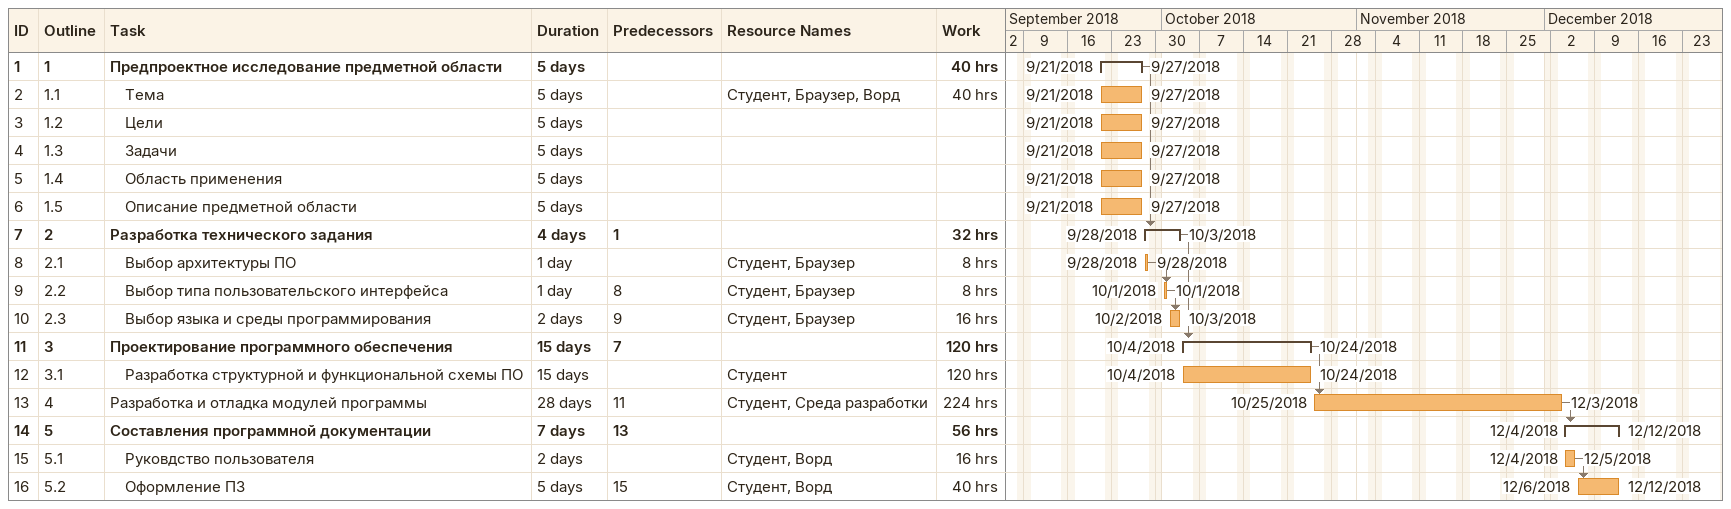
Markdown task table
| ID | WBS | Task | Duration | Start | Finish | Predecessors | Resources | Work (h) |
|---|---|---|---|---|---|---|---|---|
| 1 | 1 | **Предпроектное исследование предметной области** | 5d | 2018-09-21 | 2018-09-27 |  |  | 40 |
| 2 | 1.1 | Тема | 5d | 2018-09-21 | 2018-09-27 |  | Студент, Браузер, Ворд | 40 |
| 3 | 1.2 | Цели | 5d | 2018-09-21 | 2018-09-27 |  |  |  |
| 4 | 1.3 | Задачи | 5d | 2018-09-21 | 2018-09-27 |  |  |  |
| 5 | 1.4 | Область применения | 5d | 2018-09-21 | 2018-09-27 |  |  |  |
| 6 | 1.5 | Описание предметной области | 5d | 2018-09-21 | 2018-09-27 |  |  |  |
| 7 | 2 | **Разработка технического задания** | 4d | 2018-09-28 | 2018-10-03 | 1 |  | 32 |
| 8 | 2.1 | Выбор архитектуры ПО | 1d | 2018-09-28 | 2018-09-28 |  | Студент, Браузер | 8 |
| 9 | 2.2 | Выбор типа пользовательского интерфейса | 1d | 2018-10-01 | 2018-10-01 | 8 | Студент, Браузер | 8 |
| 10 | 2.3 | Выбор языка и среды программирования | 2d | 2018-10-02 | 2018-10-03 | 9 | Студент, Браузер | 16 |
| 11 | 3 | **Проектирование программного обеспечения** | 15d | 2018-10-04 | 2018-10-24 | 7 |  | 120 |
| 12 | 3.1 | Разработка структурной и функциональной схемы ПО | 15d | 2018-10-04 | 2018-10-24 |  | Студент | 120 |
| 13 | 4 | Разработка и отладка модулей программы | 28d | 2018-10-25 | 2018-12-03 | 11 | Студент, Среда разработки | 224 |
| 14 | 5 | **Составления программной документации** | 7d | 2018-12-04 | 2018-12-12 | 13 |  | 56 |
| 15 | 5.1 | Руковдство пользователя | 2d | 2018-12-04 | 2018-12-05 |  | Студент, Ворд | 16 |
| 16 | 5.2 | Оформление ПЗ | 5d | 2018-12-06 | 2018-12-12 | 15 | Студент, Ворд | 40 |
